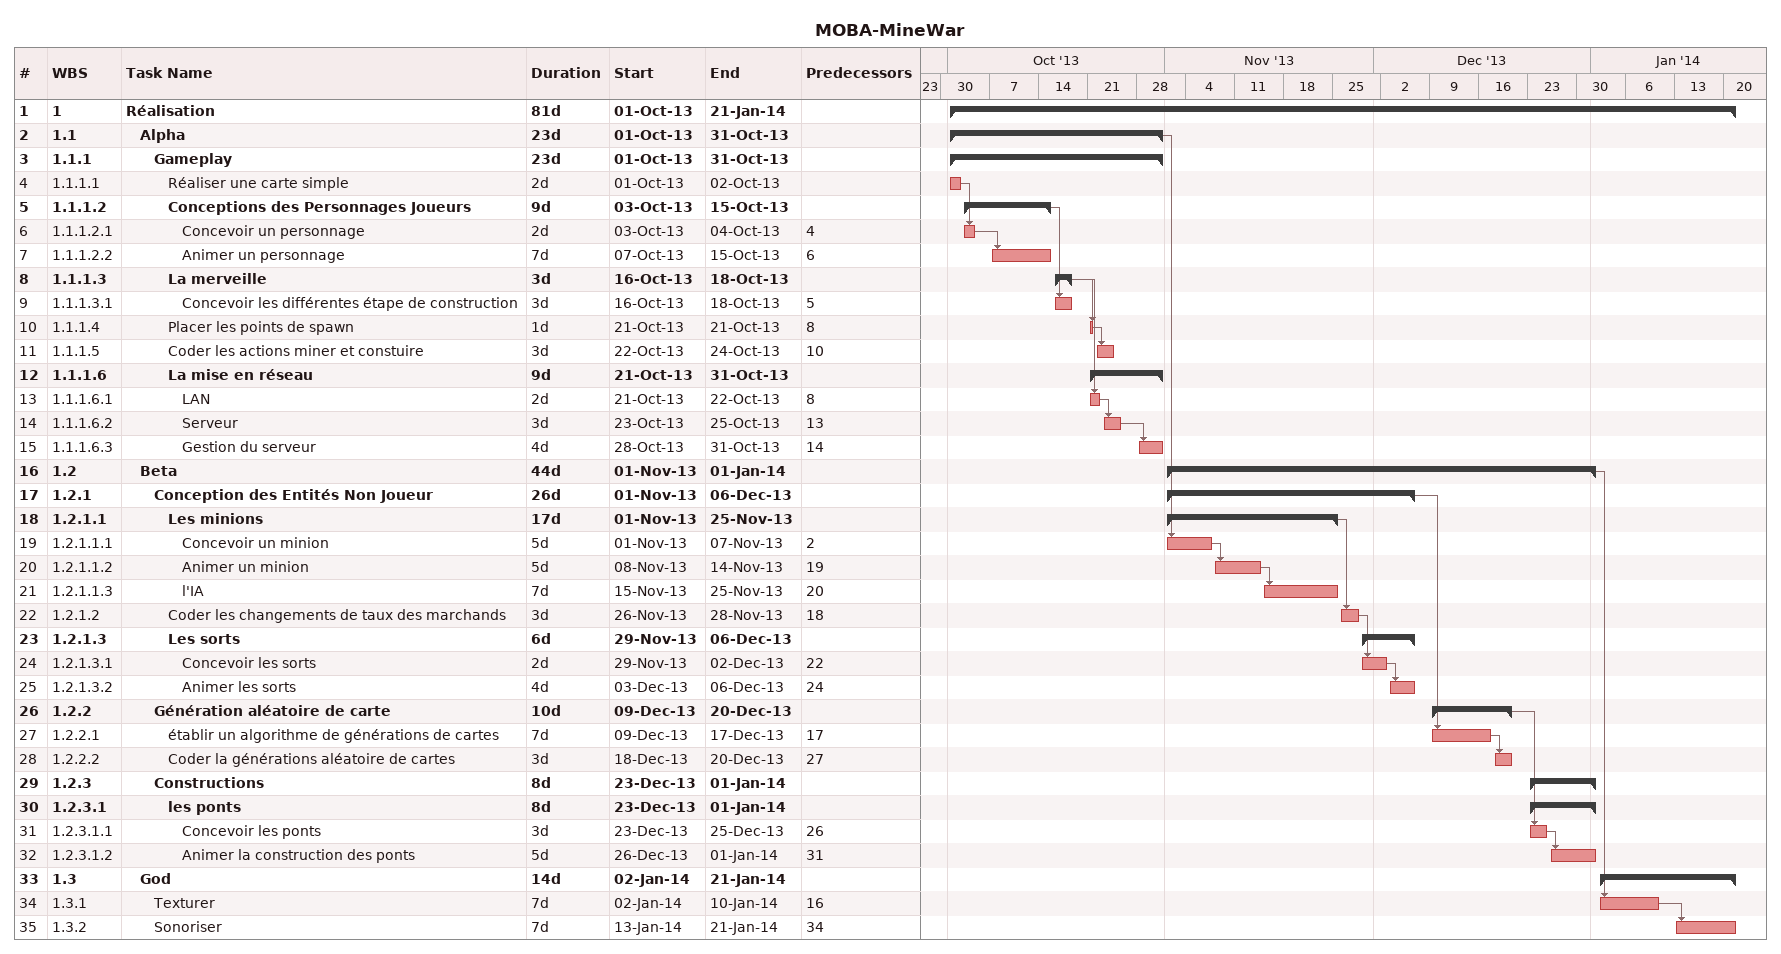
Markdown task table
MOBA-MineWar

| ID | WBS | Task | Duration | Start | Finish | Predecessors |
|---|---|---|---|---|---|---|
| 1 | 1 | **Réalisation** | 81d | 2013-10-01 | 2014-01-21 |  |
| 2 | 1.1 | **Alpha** | 23d | 2013-10-01 | 2013-10-31 |  |
| 3 | 1.1.1 | **Gameplay** | 23d | 2013-10-01 | 2013-10-31 |  |
| 4 | 1.1.1.1 | Réaliser une carte simple | 2d | 2013-10-01 | 2013-10-02 |  |
| 5 | 1.1.1.2 | **Conceptions des Personnages Joueurs** | 9d | 2013-10-03 | 2013-10-15 |  |
| 6 | 1.1.1.2.1 | Concevoir un personnage | 2d | 2013-10-03 | 2013-10-04 | 4 |
| 7 | 1.1.1.2.2 | Animer un personnage | 7d | 2013-10-07 | 2013-10-15 | 6 |
| 8 | 1.1.1.3 | **La merveille** | 3d | 2013-10-16 | 2013-10-18 |  |
| 9 | 1.1.1.3.1 | Concevoir les différentes étape de construction | 3d | 2013-10-16 | 2013-10-18 | 5 |
| 10 | 1.1.1.4 | Placer les points de spawn | 1d | 2013-10-21 | 2013-10-21 | 8 |
| 11 | 1.1.1.5 | Coder les actions miner et constuire | 3d | 2013-10-22 | 2013-10-24 | 10 |
| 12 | 1.1.1.6 | **La mise en réseau** | 9d | 2013-10-21 | 2013-10-31 |  |
| 13 | 1.1.1.6.1 | LAN | 2d | 2013-10-21 | 2013-10-22 | 8 |
| 14 | 1.1.1.6.2 | Serveur | 3d | 2013-10-23 | 2013-10-25 | 13 |
| 15 | 1.1.1.6.3 | Gestion du serveur | 4d | 2013-10-28 | 2013-10-31 | 14 |
| 16 | 1.2 | **Beta** | 44d | 2013-11-01 | 2014-01-01 |  |
| 17 | 1.2.1 | **Conception des Entités Non Joueur** | 26d | 2013-11-01 | 2013-12-06 |  |
| 18 | 1.2.1.1 | **Les minions** | 17d | 2013-11-01 | 2013-11-25 |  |
| 19 | 1.2.1.1.1 | Concevoir un minion | 5d | 2013-11-01 | 2013-11-07 | 2 |
| 20 | 1.2.1.1.2 | Animer un minion | 5d | 2013-11-08 | 2013-11-14 | 19 |
| 21 | 1.2.1.1.3 | l'IA | 7d | 2013-11-15 | 2013-11-25 | 20 |
| 22 | 1.2.1.2 | Coder les changements de taux des marchands | 3d | 2013-11-26 | 2013-11-28 | 18 |
| 23 | 1.2.1.3 | **Les sorts** | 6d | 2013-11-29 | 2013-12-06 |  |
| 24 | 1.2.1.3.1 | Concevoir les sorts | 2d | 2013-11-29 | 2013-12-02 | 22 |
| 25 | 1.2.1.3.2 | Animer les sorts | 4d | 2013-12-03 | 2013-12-06 | 24 |
| 26 | 1.2.2 | **Génération aléatoire de carte** | 10d | 2013-12-09 | 2013-12-20 |  |
| 27 | 1.2.2.1 | établir un algorithme de générations de cartes | 7d | 2013-12-09 | 2013-12-17 | 17 |
| 28 | 1.2.2.2 | Coder la générations aléatoire de cartes | 3d | 2013-12-18 | 2013-12-20 | 27 |
| 29 | 1.2.3 | **Constructions** | 8d | 2013-12-23 | 2014-01-01 |  |
| 30 | 1.2.3.1 | **les ponts** | 8d | 2013-12-23 | 2014-01-01 |  |
| 31 | 1.2.3.1.1 | Concevoir les ponts | 3d | 2013-12-23 | 2013-12-25 | 26 |
| 32 | 1.2.3.1.2 | Animer la construction des ponts | 5d | 2013-12-26 | 2014-01-01 | 31 |
| 33 | 1.3 | **God** | 14d | 2014-01-02 | 2014-01-21 |  |
| 34 | 1.3.1 | Texturer | 7d | 2014-01-02 | 2014-01-10 | 16 |
| 35 | 1.3.2 | Sonoriser | 7d | 2014-01-13 | 2014-01-21 | 34 |
